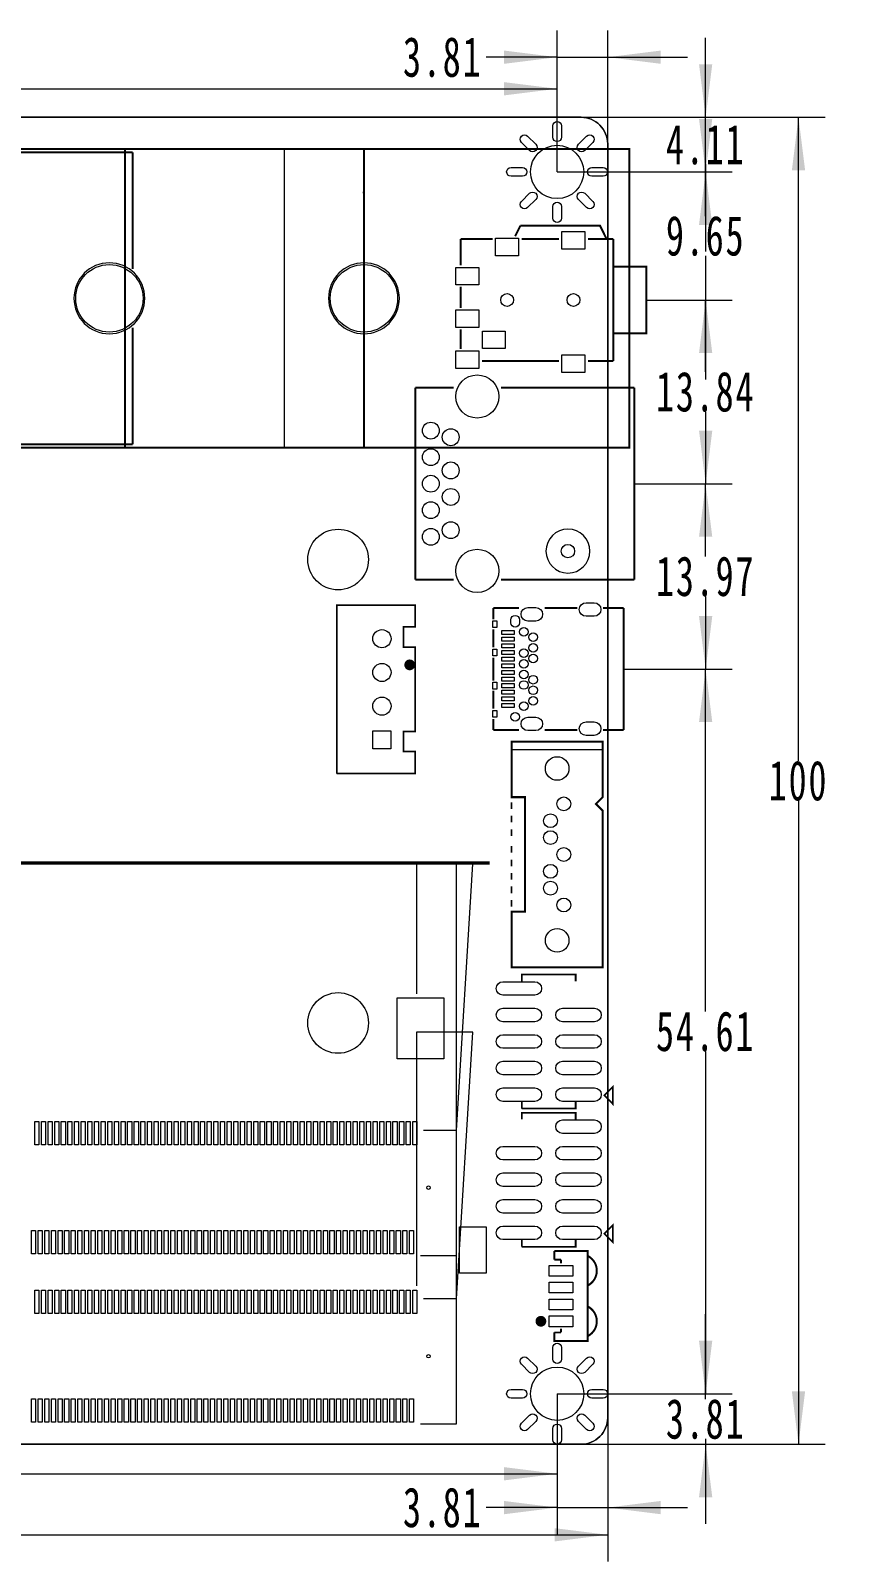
# Model space of a CAD drawing. Header units: millimetres. Extents: x -63 to 68, y -58 to 57.
# Drawn here: x 6.6 to 68.2, y -58.1 to 57.2 of the extents above; entities that cross this region are included whole.
import ezdxf

# ---------------------------------------------------------------- set-up
doc = ezdxf.new("R2010")
doc.units = ezdxf.units.MM
doc.layers.get('0').update_dxf_attribs({"lineweight": 18})
for name, color, linetype, lineweight in [('BG_OUTLINE', 1, 'Continuous', 18), ('PG_SILKSCREEN_TOP', 2, 'Continuous', 18), ('PIN_TOP', 3, 'Continuous', 18), ('尺寸线层', 3, 'Continuous', 18)]:
    doc.layers.add(name, color=color, linetype=linetype, lineweight=lineweight)
doc.styles.add('标准', font='', dxfattribs={"width": 0.667})
doc.styles.get('标准').set_extended_font_data('宋体')
doc.dimstyles.new('标准', dxfattribs={"dimtxt": 3, "dimasz": 4, "dimexe": 2, "dimexo": 0, "dimtad": 0, "dimtih": 1, "dimtoh": 1, "dimdsep": 46, "dimtxsty": '标准', "dimblk": '_CAXARROW', "dimcen": 0, "dimdle": 6, "dimazin": 2, "dimtfac": 0.707107, "dimtdec": 3, "dimtmove": 0, "dimatfit": 3, "dimfxl": 1, "dimtolj": 1, "dimarcsym": 1})

# ---------------------------------------------------------------- blocks, each defined once
blk = doc.blocks.new('*X2')
at = {"layer": '尺寸线层', "linetype": 'ByBlock'}
for points in [[(-45.8, -51.51), (-41.8, -51.01), (-41.8, -52.01)], [(46.28, -51.51), (42.28, -51.01), (42.28, -52.01)]]:
    blk.add_hatch(color=0, dxfattribs=at).paths.add_polyline_path(points, flags=0)
at = {"layer": '尺寸线层', "color": 0, "linetype": 'ByBlock'}
for p, q in [((-45.8, -45.48), (-45.8, -53.51)), ((46.28, -45.48), (46.28, -53.51)), ((-3.85, -51.51), (-45.8, -51.51)), ((4.33, -51.51), (46.28, -51.51))]:
    blk.add_line(p, q, dxfattribs=at)
at = {"layer": '尺寸线层', "color": 0, "linetype": 'ByBlock', "insert": (0.24, -51.51), "char_height": 3, "width": 12.2742, "attachment_point": 5, "line_spacing_factor": 1.15057, "style": '标准'}
blk.add_mtext('\\T1.1;92.07', dxfattribs=at)
blk = doc.blocks.new('_CAXARROW')
blk.add_hatch(color=0).paths.add_polyline_path([(0, 0), (-1, 0.125), (-1, -0.125)], flags=0)
blk = doc.blocks.new('*X3')
at = {"layer": '尺寸线层', "linetype": 'ByBlock'}
for points in [[(-49.91, -56.11), (-45.91, -55.61), (-45.91, -56.61)], [(50.09, -56.11), (46.09, -55.61), (46.09, -56.61)]]:
    blk.add_hatch(color=0, dxfattribs=at).paths.add_polyline_path(points, flags=0)
at = {"layer": '尺寸线层', "color": 0, "linetype": 'ByBlock'}
for p, q in [((-49.91, -47.29), (-49.91, -58.11)), ((50.09, -47.29), (50.09, -58.11)), ((-2.37, -56.11), (-49.91, -56.11)), ((2.54, -56.11), (50.09, -56.11))]:
    blk.add_line(p, q, dxfattribs=at)
at = {"layer": '尺寸线层', "color": 0, "linetype": 'ByBlock', "insert": (0.09, -56.11), "char_height": 3, "width": 7.3645, "attachment_point": 5, "line_spacing_factor": 1.15057, "style": '标准'}
blk.add_mtext('\\T1.1;100', dxfattribs=at)
blk = doc.blocks.new('*X5')
at = {"layer": '尺寸线层', "linetype": 'ByBlock'}
for points in [[(64.47, 50.71), (63.97, 46.71), (64.97, 46.71)], [(64.47, -49.29), (63.97, -45.29), (64.97, -45.29)]]:
    blk.add_hatch(color=0, dxfattribs=at).paths.add_polyline_path(points, flags=0)
at = {"layer": '尺寸线层', "color": 0, "linetype": 'ByBlock'}
for p, q in [((48.09, 50.71), (66.47, 50.71)), ((64.47, 2.21), (64.47, 50.71)), ((64.47, -0.79), (64.47, -49.29)), ((48.09, -49.29), (66.47, -49.29))]:
    blk.add_line(p, q, dxfattribs=at)
at = {"layer": '尺寸线层', "color": 0, "linetype": 'ByBlock', "insert": (64.47, 0.71), "char_height": 3, "width": 7.3645, "attachment_point": 5, "line_spacing_factor": 1.15057, "style": '标准'}
blk.add_mtext('\\T1.1;100', dxfattribs=at)
blk = doc.blocks.new('*X14')
at = {"layer": '尺寸线层', "linetype": 'ByBlock'}
for points in [[(57.47, -45.48), (56.97, -41.48), (57.97, -41.48)], [(57.47, -49.29), (56.97, -53.29), (57.97, -53.29)]]:
    blk.add_hatch(color=0, dxfattribs=at).paths.add_polyline_path(points, flags=0)
at = {"layer": '尺寸线层', "color": 0, "linetype": 'ByBlock'}
for p, q in [((57.47, -45.89), (57.47, -39.48)), ((46.28, -45.48), (59.47, -45.48)), ((48.09, -49.29), (59.47, -49.29)), ((57.47, -48.89), (57.47, -55.29))]:
    blk.add_line(p, q, dxfattribs=at)
at = {"layer": '尺寸线层', "color": 0, "linetype": 'ByBlock', "insert": (57.47, -47.39), "char_height": 3, "width": 9.8193, "attachment_point": 5, "line_spacing_factor": 1.15057, "style": '标准'}
blk.add_mtext('\\T1.1;3.81', dxfattribs=at)
blk = doc.blocks.new('*X15')
at = {"layer": '尺寸线层', "linetype": 'ByBlock'}
for points in [[(57.47, 9.13), (56.97, 5.13), (57.97, 5.13)], [(57.47, -45.48), (56.97, -41.48), (57.97, -41.48)]]:
    blk.add_hatch(color=0, dxfattribs=at).paths.add_polyline_path(points, flags=0)
at = {"layer": '尺寸线层', "color": 0, "linetype": 'ByBlock'}
for p, q in [((51.29, 9.13), (59.47, 9.13)), ((57.47, -16.68), (57.47, 9.13)), ((57.47, -19.68), (57.47, -45.48)), ((46.28, -45.48), (59.47, -45.48))]:
    blk.add_line(p, q, dxfattribs=at)
at = {"layer": '尺寸线层', "color": 0, "linetype": 'ByBlock', "insert": (57.47, -18.18), "char_height": 3, "width": 12.2742, "attachment_point": 5, "line_spacing_factor": 1.15057, "style": '标准'}
blk.add_mtext('\\T1.1;54.61', dxfattribs=at)
blk = doc.blocks.new('*X16')
at = {"layer": '尺寸线层', "linetype": 'ByBlock'}
for points in [[(57.47, 23.1), (56.97, 19.1), (57.97, 19.1)], [(57.47, 9.13), (56.97, 13.13), (57.97, 13.13)]]:
    blk.add_hatch(color=0, dxfattribs=at).paths.add_polyline_path(points, flags=0)
at = {"layer": '尺寸线层', "color": 0, "linetype": 'ByBlock'}
for p, q in [((52.09, 23.1), (59.47, 23.1)), ((57.47, 17.61), (57.47, 23.1)), ((57.47, 14.61), (57.47, 9.13)), ((51.29, 9.13), (59.47, 9.13))]:
    blk.add_line(p, q, dxfattribs=at)
at = {"layer": '尺寸线层', "color": 0, "linetype": 'ByBlock', "insert": (57.47, 16.11), "char_height": 3, "width": 12.2742, "attachment_point": 5, "line_spacing_factor": 1.15057, "style": '标准'}
blk.add_mtext('\\T1.1;13.97', dxfattribs=at)
blk = doc.blocks.new('*X17')
at = {"layer": '尺寸线层', "linetype": 'ByBlock'}
for points in [[(57.47, 36.94), (56.97, 32.94), (57.97, 32.94)], [(57.47, 23.1), (56.97, 27.1), (57.97, 27.1)]]:
    blk.add_hatch(color=0, dxfattribs=at).paths.add_polyline_path(points, flags=0)
at = {"layer": '尺寸线层', "color": 0, "linetype": 'ByBlock'}
for p, q in [((53.01, 36.94), (59.47, 36.94)), ((57.47, 31.52), (57.47, 36.94)), ((57.47, 28.52), (57.47, 23.1)), ((52.09, 23.1), (59.47, 23.1))]:
    blk.add_line(p, q, dxfattribs=at)
at = {"layer": '尺寸线层', "color": 0, "linetype": 'ByBlock', "insert": (57.47, 30.02), "char_height": 3, "width": 12.2742, "attachment_point": 5, "line_spacing_factor": 1.15057, "style": '标准'}
blk.add_mtext('\\T1.1;13.84', dxfattribs=at)
blk = doc.blocks.new('*X18')
at = {"layer": '尺寸线层', "linetype": 'ByBlock'}
for points in [[(57.47, 46.59), (56.97, 50.59), (57.97, 50.59)], [(57.47, 36.94), (56.97, 32.94), (57.97, 32.94)]]:
    blk.add_hatch(color=0, dxfattribs=at).paths.add_polyline_path(points, flags=0)
at = {"layer": '尺寸线层', "color": 0, "linetype": 'ByBlock'}
for p, q in [((57.47, 43.27), (57.47, 52.59)), ((46.28, 46.59), (59.47, 46.59)), ((57.47, 40.27), (57.47, 30.94)), ((53.01, 36.94), (59.47, 36.94))]:
    blk.add_line(p, q, dxfattribs=at)
at = {"layer": '尺寸线层', "color": 0, "linetype": 'ByBlock', "insert": (57.47, 41.77), "char_height": 3, "width": 9.8193, "attachment_point": 5, "line_spacing_factor": 1.15057, "style": '标准'}
blk.add_mtext('\\T1.1;9.65', dxfattribs=at)
blk = doc.blocks.new('*X19')
at = {"layer": '尺寸线层', "linetype": 'ByBlock'}
for points in [[(57.47, 50.71), (56.97, 54.71), (57.97, 54.71)], [(57.47, 46.59), (56.97, 42.59), (57.97, 42.59)]]:
    blk.add_hatch(color=0, dxfattribs=at).paths.add_polyline_path(points, flags=0)
at = {"layer": '尺寸线层', "color": 0, "linetype": 'ByBlock'}
for p, q in [((57.47, 50.15), (57.47, 56.71)), ((48.09, 50.71), (59.47, 50.71)), ((46.28, 46.59), (59.47, 46.59)), ((57.47, 47.15), (57.47, 40.59))]:
    blk.add_line(p, q, dxfattribs=at)
at = {"layer": '尺寸线层', "color": 0, "linetype": 'ByBlock', "insert": (57.47, 48.65), "char_height": 3, "width": 9.8193, "attachment_point": 5, "line_spacing_factor": 1.15057, "style": '标准'}
blk.add_mtext('\\T1.1;4.11', dxfattribs=at)
blk = doc.blocks.new('*X20')
at = {"layer": '尺寸线层', "linetype": 'ByBlock'}
for points in [[(46.28, -54.06), (42.28, -53.56), (42.28, -54.56)], [(50.09, -54.06), (54.09, -53.56), (54.09, -54.56)]]:
    blk.add_hatch(color=0, dxfattribs=at).paths.add_polyline_path(points, flags=0)
at = {"layer": '尺寸线层', "color": 0, "linetype": 'ByBlock'}
for p, q in [((46.28, -45.48), (46.28, -56.06)), ((50.09, -47.29), (50.09, -56.06)), ((46.28, -54.06), (40.92, -54.06)), ((46.28, -54.06), (56.09, -54.06))]:
    blk.add_line(p, q, dxfattribs=at)
at = {"layer": '尺寸线层', "color": 0, "linetype": 'ByBlock', "insert": (37.65, -54.06), "char_height": 3, "width": 9.8193, "attachment_point": 5, "line_spacing_factor": 1.15057, "style": '标准'}
blk.add_mtext('\\T1.1;3.81', dxfattribs=at)
blk = doc.blocks.new('*X22')
at = {"layer": '尺寸线层', "linetype": 'ByBlock'}
for points in [[(-45.8, 52.86), (-41.8, 53.36), (-41.8, 52.36)], [(46.28, 52.86), (42.28, 53.36), (42.28, 52.36)]]:
    blk.add_hatch(color=0, dxfattribs=at).paths.add_polyline_path(points, flags=0)
at = {"layer": '尺寸线层', "color": 0, "linetype": 'ByBlock'}
for p, q in [((-45.8, 46.59), (-45.8, 54.86)), ((46.28, 46.59), (46.28, 54.86)), ((-3.85, 52.86), (-45.8, 52.86)), ((4.33, 52.86), (46.28, 52.86))]:
    blk.add_line(p, q, dxfattribs=at)
at = {"layer": '尺寸线层', "color": 0, "linetype": 'ByBlock', "insert": (0.24, 52.86), "char_height": 3, "width": 12.2742, "attachment_point": 5, "line_spacing_factor": 1.15057, "style": '标准'}
blk.add_mtext('\\T1.1;92.07', dxfattribs=at)
blk = doc.blocks.new('*X23')
at = {"layer": '尺寸线层', "linetype": 'ByBlock'}
for points in [[(46.28, 55.24), (42.28, 55.74), (42.28, 54.74)], [(50.09, 55.24), (54.09, 55.74), (54.09, 54.74)]]:
    blk.add_hatch(color=0, dxfattribs=at).paths.add_polyline_path(points, flags=0)
at = {"layer": '尺寸线层', "color": 0, "linetype": 'ByBlock'}
for p, q in [((46.28, 46.59), (46.28, 57.24)), ((50.09, 48.71), (50.09, 57.24)), ((46.28, 55.24), (40.92, 55.24)), ((46.28, 55.24), (56.09, 55.24))]:
    blk.add_line(p, q, dxfattribs=at)
at = {"layer": '尺寸线层', "color": 0, "linetype": 'ByBlock', "insert": (37.65, 55.24), "char_height": 3, "width": 9.8193, "attachment_point": 5, "line_spacing_factor": 1.15057, "style": '标准'}
blk.add_mtext('\\T1.1;3.81', dxfattribs=at)

msp = doc.modelspace()

# ---------------------------------------------------------------- linework, layer by layer
at = {"layer": 'BG_OUTLINE'}
for points in [[(48.086, -49.291), (-47.914, -49.292, -0.414214), (-49.914, -47.292), (-49.914, 48.708, -0.414214), (-47.914, 50.708), (48.085, 50.709, -0.414214), (50.085, 48.709), (50.086, -47.291, -0.414214)], [(50.086, -47.291), (50.085, 48.709, 0.414214), (48.085, 50.709), (-47.914, 50.708, 0.414214), (-49.914, 48.708), (-49.914, -47.292, 0.414214), (-47.914, -49.292), (48.086, -49.291, 0.414214)]]:
    msp.add_lwpolyline(points, format="xyb", close=True, dxfattribs=at)
at = {"layer": 'PG_SILKSCREEN_TOP'}
for points in [[(-24.285, 26.068, 0.152, 0.152, 0), (-24.285, 25.819, 0.152, 0.152, 0), (51.715, 25.819, 0.152, 0.152, 0), (51.715, 48.319, 0.152, 0.152, 0), (-24.285, 48.318, 0.152, 0.152, 0)], [(14.275, 48.069, 0.15, 0.15, 0), (-13.675, 48.068, 0.15, 0.15, 0)], [(13.715, 25.819, 0.152, 0.152, 0), (13.715, 48.319, 0.152, 0.152, 0)], [(14.276, 39.268, 0.15, 0.15, 0), (14.275, 48.069, 0.15, 0.15, 0)], [(31.715, 48.319, 0.152, 0.152, 0), (31.715, 25.819, 0.152, 0.152, 0)], [(31.67, 45.095, 0.127, 0.127, 0), (31.67, 44.968, 0.127, 0.127, 0)], [(39.005, 39.543, 0.15, 0.15, 0), (39.005, 41.542, 0.15, 0.15, 0)], [(39.005, 41.542, 0.15, 0.15, 0), (41.404, 41.542, 0.15, 0.15, 0)], [(43.106, 41.743, 0.15, 0.15, 0), (43.505, 42.542, 0.15, 0.15, 0)], [(43.505, 42.542, 0.15, 0.15, 0), (49.506, 42.542, 0.15, 0.15, 0), (50.005, 41.542, 0.15, 0.15, 0)], [(43.607, 41.542, 0.15, 0.15, 0), (46.404, 41.542, 0.15, 0.15, 0)], [(48.607, 41.542, 0.15, 0.15, 0), (50.506, 41.542, 0.15, 0.15, 0)], [(50.506, 41.542, 0.15, 0.15, 0), (50.506, 32.342, 0.15, 0.15, 0)], [(39.005, 36.343, 0.15, 0.15, 0), (39.005, 37.94, 0.15, 0.15, 0)], [(14.276, 26.069, 0.15, 0.15, 0), (14.276, 34.869, 0.15, 0.15, 0)], [(39.005, 33.243, 0.15, 0.15, 0), (39.005, 34.741, 0.15, 0.15, 0)], [(46.404, 32.342, 0.15, 0.15, 0), (40.607, 32.342, 0.15, 0.15, 0)], [(50.506, 32.342, 0.15, 0.15, 0), (48.607, 32.342, 0.15, 0.15, 0)], [(35.585, 30.324, 0.15, 0.15, 0), (38.477, 30.324, 0.15, 0.15, 0)], [(35.585, 15.874, 0.15, 0.15, 0), (35.585, 30.324, 0.15, 0.15, 0)], [(42.033, 30.324, 0.15, 0.15, 0), (52.085, 30.324, 0.15, 0.15, 0)], [(52.085, 30.324, 0.15, 0.15, 0), (52.086, 15.874, 0.15, 0.15, 0)], [(-13.675, 26.069, 0.15, 0.15, 0), (14.276, 26.069, 0.15, 0.15, 0)], [(38.478, 15.874, 0.15, 0.15, 0), (35.585, 15.874, 0.15, 0.15, 0)], [(52.086, 15.874, 0.15, 0.15, 0), (42.034, 15.874, 0.15, 0.15, 0)], [(29.664, 6.97, 0.127, 0.127, 0), (29.664, 13.955, 0.127, 0.127, 0), (32.204, 13.955, 0.127, 0.127, 0)], [(32.052, 13.955, 0.127, 0.127, 0), (35.582, 13.955, 0.127, 0.127, 0), (35.582, 12.304, 0.127, 0.127, 0), (34.693, 12.304, 0.127, 0.127, 0), (34.693, 10.78, 0.127, 0.127, 0), (35.582, 10.78, 0.127, 0.127, 0), (35.582, 6.335, 0.127, 0.127, 0)], [(41.471, 12.885, 0.15, 0.15, 0), (41.471, 13.729, 0.15, 0.15, 0)], [(41.471, 13.729, 0.15, 0.15, 0), (43.405, 13.729, 0.15, 0.15, 0)], [(45.336, 13.729, 0.15, 0.15, 0), (47.795, 13.729, 0.15, 0.15, 0)], [(49.726, 13.729, 0.15, 0.15, 0), (51.291, 13.729, 0.15, 0.15, 0)], [(51.291, 13.729, 0.15, 0.15, 0), (51.291, 4.529, 0.15, 0.15, 0)], [(41.471, 10.76, 0.15, 0.15, 0), (41.471, 12.123, 0.15, 0.15, 0)], [(29.664, 1.255, 0.127, 0.127, 0), (29.664, 9.764, 0.127, 0.127, 0)], [(35.582, 9.51, 0.127, 0.127, 0), (35.582, 4.43, 0.127, 0.127, 0), (34.693, 4.43, 0.127, 0.127, 0), (34.693, 2.906, 0.127, 0.127, 0), (35.582, 2.906, 0.127, 0.127, 0), (35.582, 1.255, 0.127, 0.127, 0), (32.179, 1.255, 0.127, 0.127, 0)], [(41.471, 8.26, 0.15, 0.15, 0), (41.471, 9.998, 0.15, 0.15, 0)], [(41.471, 6.135, 0.15, 0.15, 0), (41.471, 7.498, 0.15, 0.15, 0)], [(41.471, 4.529, 0.15, 0.15, 0), (41.471, 5.373, 0.15, 0.15, 0)], [(43.405, 4.529, 0.15, 0.15, 0), (41.471, 4.529, 0.15, 0.15, 0)], [(47.795, 4.529, 0.15, 0.15, 0), (45.336, 4.529, 0.15, 0.15, 0)], [(51.291, 4.529, 0.15, 0.15, 0), (49.726, 4.529, 0.15, 0.15, 0)], [(32.331, 1.255, 0.127, 0.127, 0), (29.664, 1.255, 0.127, 0.127, 0)], [(42.847, -1.412, 0.127, 0.127, 0), (42.847, -0.904, 0.127, 0.127, 0)], [(42.847, -2.428, 0.127, 0.127, 0), (42.847, -1.92, 0.127, 0.127, 0)], [(42.847, -3.444, 0.127, 0.127, 0), (42.847, -2.936, 0.127, 0.127, 0)], [(42.847, -4.714, 0.127, 0.127, 0), (42.847, -4.206, 0.127, 0.127, 0)], [(-35.639, -5.477, 0.254, 0.254, 0), (41.196, -5.476, 0.254, 0.254, 0)], [(42.847, -5.73, 0.127, 0.127, 0), (42.847, -5.222, 0.127, 0.127, 0)], [(42.847, -6.746, 0.127, 0.127, 0), (42.847, -6.238, 0.127, 0.127, 0)], [(42.847, -7.762, 0.127, 0.127, 0), (42.847, -7.254, 0.127, 0.127, 0)], [(42.847, -8.778, 0.127, 0.127, 0), (42.847, -8.27, 0.127, 0.127, 0)], [(43.609, -14.398, 0.127, 0.127, 0), (43.609, -13.89, 0.127, 0.127, 0), (47.673, -13.89, 0.127, 0.127, 0), (47.673, -14.398, 0.127, 0.127, 0)], [(47.673, -23.478, 0.127, 0.127, 0), (47.673, -23.986, 0.127, 0.127, 0), (43.609, -23.986, 0.127, 0.127, 0)], [(43.609, -23.986, 0.127, 0.127, 0), (43.609, -23.478, 0.127, 0.127, 0)], [(43.609, -24.812, 0.127, 0.127, 0), (43.609, -24.304, 0.127, 0.127, 0), (47.673, -24.304, 0.127, 0.127, 0), (47.673, -24.812, 0.127, 0.127, 0)], [(47.673, -33.892, 0.127, 0.127, 0), (47.673, -34.4, 0.127, 0.127, 0), (43.609, -34.4, 0.127, 0.127, 0)], [(43.609, -34.4, 0.127, 0.127, 0), (43.609, -33.892, 0.127, 0.127, 0)], [(46.066, -34.715, 0.15, 0.15, 0), (48.566, -34.715, 0.15, 0.15, 0), (48.566, -41.515, 0.15, 0.15, 0), (46.066, -41.515, 0.15, 0.15, 0), (46.066, -40.865, 0.15, 0.15, 0)], [(46.066, -35.365, 0.15, 0.15, 0), (46.066, -34.715, 0.15, 0.15, 0)], [(46.066, -35.365, 0.15, 0.15, 0), (46.566, -35.365, 0.15, 0.15, 0)], [(46.566, -35.365, 0.15, 0.15, 0), (46.566, -35.651, 0.15, 0.15, 0)], [(48.571, -37.33, 0.15, 0.15, 0.617966), (48.579, -35.094, 0.15, 0.15, 0)], [(48.575, -41.138, 0.15, 0.15, 0.618117), (48.575, -38.902, 0.15, 0.15, 0)], [(46.566, -40.865, 0.15, 0.15, 0), (46.066, -40.865, 0.15, 0.15, 0)], [(46.566, -40.579, 0.15, 0.15, 0), (46.566, -40.865, 0.15, 0.15, 0)]]:
    msp.add_lwpolyline(points, format="xyseb", dxfattribs=at)
for points in [[(13.715, 25.819), (25.715, 25.819), (25.715, 48.319), (13.715, 48.319)], [(38.681, -5.54), (35.681, -5.54), (35.681, -15.347)], [(35.971, -35.052), (38.681, -35.052), (38.681, -25.639), (39.931, -5.54), (38.681, -5.54)], [(38.681, -25.639), (38.681, -5.54)], [(38.681, -18.24), (35.681, -18.24), (35.681, -37.341)], [(35.971, -47.752), (38.681, -47.752), (38.681, -38.339), (39.931, -18.24), (38.681, -18.24)], [(38.681, -38.339), (38.681, -18.24)], [(35.681, -20.635), (35.681, -24.641)], [(38.681, -25.639), (36.207, -25.639)], [(38.681, -38.339), (36.207, -38.339)]]:
    msp.add_lwpolyline(points, dxfattribs=at)
for points, format in [([(12.525, 39.739, 1), (12.525, 34.399, 1)], "xyb"), ([(31.715, 39.739, 1), (31.715, 34.399, 1)], "xyb"), ([(53.005, 39.442, 0.15, 0.15, 0), (53.005, 34.442, 0.15, 0.15, 0), (50.506, 34.442, 0.15, 0.15, 0), (50.506, 39.442, 0.15, 0.15, 0)], "xyseb"), ([(47.088, 19.675, 1), (47.088, 16.363, 1)], "xyb"), ([(35.163, 9.649, 0.406, 0.406, 1), (35.163, 9.243, 0.406, 0.406, 1)], "xyseb"), ([(48.308, -13.35, 0.152, 0.152, 0), (42.847, -13.35, 0.152, 0.152, 0), (42.847, -9.159, 0.152, 0.152, 0), (43.863, -9.159, 0.152, 0.152, 0), (43.863, -0.523, 0.152, 0.152, 0), (42.847, -0.523, 0.152, 0.152, 0), (42.847, 3.668, 0.152, 0.152, 0), (49.705, 3.668, 0.152, 0.152, 0), (49.705, -0.523, 0.152, 0.152, 0), (49.197, -1.031, 0.152, 0.152, 0), (49.705, -1.539, 0.152, 0.152, 0), (49.705, -13.35, 0.152, 0.152, 0)], "xyseb"), ([(49.832, -23.002, 0.127, 0.127, 0), (50.467, -23.637, 0.127, 0.127, 0), (50.467, -22.367, 0.127, 0.127, 0)], "xyseb"), ([(49.832, -33.416, 0.127, 0.127, 0), (50.467, -34.051, 0.127, 0.127, 0), (50.467, -32.781, 0.127, 0.127, 0)], "xyseb"), ([(45.051, -39.817, 0.406, 0.406, 1), (45.051, -40.223, 0.406, 0.406, 1)], "xyseb")]:
    msp.add_lwpolyline(points, format=format, close=True, dxfattribs=at)
for points in [[(44.244, 3.668), (48.308, 3.668), (49.705, 3.668), (49.705, 3.033), (48.308, 3.033), (44.244, 3.033), (42.847, 3.033), (42.847, 3.668)], [(49.832, -23.002), (50.467, -22.367), (50.467, -23.637)], [(49.832, -33.416), (50.467, -32.781), (50.467, -34.051)]]:
    msp.add_lwpolyline(points, close=True, dxfattribs=at)
at = {"layer": 'PIN_TOP'}
for points in [[(46.606, 50.068), (46.606, 49.205, -1), (45.945, 49.205), (45.945, 50.068, -1)], [(44.052, 49.284), (44.663, 48.673, -1), (44.196, 48.206), (43.585, 48.817, -1)], [(48.965, 48.817), (48.355, 48.206, -1), (47.888, 48.673), (48.498, 49.284, -1)], [(42.801, 46.924), (43.664, 46.924, -1), (43.664, 46.264), (42.801, 46.264, -1)], [(49.75, 46.264), (48.887, 46.264, -1), (48.887, 46.924), (49.75, 46.924, -1)], [(43.586, 44.371), (44.196, 44.981, -1), (44.663, 44.514), (44.052, 43.904, -1)], [(48.498, 43.904), (47.888, 44.514, -1), (48.355, 44.981), (48.965, 44.371, -1)], [(45.945, 43.119), (45.945, 43.983, -1), (46.606, 43.983), (46.606, 43.119, -1)], [(48.456, 14.127), (49.065, 14.127, -1), (49.065, 13.111), (48.456, 13.111, -1)], [(43.446, 12.849), (43.446, 12.609, -1), (42.796, 12.609), (42.796, 12.849, -1)], [(44.066, 13.767), (44.675, 13.767, -1), (44.675, 12.751), (44.066, 12.751, -1)], [(44.066, 5.507), (44.675, 5.507, -1), (44.675, 4.491), (44.066, 4.491, -1)], [(48.456, 5.147), (49.065, 5.147, -1), (49.065, 4.131), (48.456, 4.131, -1)], [(42.186, -14.43), (44.599, -14.43, -1), (44.599, -15.446), (42.186, -15.446, -1)], [(42.186, -16.43), (44.599, -16.43, -1), (44.599, -17.446), (42.186, -17.446, -1)], [(46.682, -16.43), (49.095, -16.43, -1), (49.095, -17.446), (46.682, -17.446, -1)], [(42.186, -18.43), (44.599, -18.43, -1), (44.599, -19.446), (42.186, -19.446, -1)], [(46.682, -18.43), (49.095, -18.43, -1), (49.095, -19.446), (46.682, -19.446, -1)], [(42.186, -20.43), (44.599, -20.43, -1), (44.599, -21.446), (42.186, -21.446, -1)], [(46.682, -20.43), (49.095, -20.43, -1), (49.095, -21.446), (46.682, -21.446, -1)], [(42.186, -22.43), (44.599, -22.43, -1), (44.599, -23.446), (42.186, -23.446, -1)], [(46.682, -22.43), (49.095, -22.43, -1), (49.095, -23.446), (46.682, -23.446, -1)], [(46.682, -24.844), (49.095, -24.844, -1), (49.095, -25.86), (46.682, -25.86, -1)], [(42.186, -26.844), (44.599, -26.844, -1), (44.599, -27.86), (42.186, -27.86, -1)], [(46.682, -26.844), (49.095, -26.844, -1), (49.095, -27.86), (46.682, -27.86, -1)], [(42.186, -28.844), (44.599, -28.844, -1), (44.599, -29.86), (42.186, -29.86, -1)], [(46.682, -28.844), (49.095, -28.844, -1), (49.095, -29.86), (46.682, -29.86, -1)], [(42.186, -30.844), (44.599, -30.844, -1), (44.599, -31.86), (42.186, -31.86, -1)], [(46.682, -30.844), (49.095, -30.844, -1), (49.095, -31.86), (46.682, -31.86, -1)], [(42.186, -32.844), (44.599, -32.844, -1), (44.599, -33.86), (42.186, -33.86, -1)], [(46.682, -32.844), (49.095, -32.844, -1), (49.095, -33.86), (46.682, -33.86, -1)], [(46.606, -42.007), (46.606, -42.87, -1), (45.946, -42.87), (45.946, -42.007, -1)], [(44.053, -42.791), (44.663, -43.402, -1), (44.196, -43.869), (43.586, -43.258, -1)], [(48.966, -43.258), (48.355, -43.869, -1), (47.888, -43.402), (48.499, -42.791, -1)], [(42.801, -45.151), (43.665, -45.151, -1), (43.665, -45.811), (42.801, -45.811, -1)], [(49.751, -45.811), (48.887, -45.811, -1), (48.887, -45.151), (49.751, -45.151, -1)], [(43.586, -47.704), (44.197, -47.094, -1), (44.663, -47.561), (44.053, -48.171, -1)], [(48.499, -48.171), (47.888, -47.561, -1), (48.355, -47.094), (48.966, -47.704, -1)], [(45.946, -48.956), (45.946, -48.092, -1), (46.606, -48.092), (46.606, -48.956, -1)]]:
    msp.add_lwpolyline(points, format="xyb", close=True, dxfattribs=at)
for points in [[(41.642, 41.602), (43.369, 41.602), (43.369, 40.281), (41.642, 40.281)], [(46.642, 42.102), (48.369, 42.102), (48.369, 40.781), (46.642, 40.781)], [(40.369, 38.081), (38.642, 38.081), (38.642, 39.402), (40.369, 39.402)], [(40.369, 34.881), (38.642, 34.881), (38.642, 36.202), (40.369, 36.202)], [(40.642, 34.602), (42.369, 34.602), (42.369, 33.281), (40.642, 33.281)], [(40.369, 31.781), (38.642, 31.781), (38.642, 33.102), (40.369, 33.102)], [(46.642, 32.802), (48.369, 32.802), (48.369, 31.481), (46.642, 31.481)], [(41.723, 12.758), (41.723, 12.25), (41.418, 12.25), (41.418, 12.758)], [(43.028, 11.726), (42.113, 11.726), (42.113, 12.031), (43.028, 12.031)], [(41.723, 10.633), (41.723, 10.125), (41.418, 10.125), (41.418, 10.633)], [(43.028, 11.226), (42.113, 11.226), (42.113, 11.531), (43.028, 11.531)], [(43.028, 10.726), (42.113, 10.726), (42.113, 11.031), (43.028, 11.031)], [(43.028, 10.226), (42.113, 10.226), (42.113, 10.531), (43.028, 10.531)], [(43.028, 9.726), (42.113, 9.726), (42.113, 10.031), (43.028, 10.031)], [(43.028, 9.226), (42.113, 9.226), (42.113, 9.531), (43.028, 9.531)], [(41.723, 8.133), (41.723, 7.625), (41.418, 7.625), (41.418, 8.133)], [(43.028, 8.726), (42.113, 8.726), (42.113, 9.031), (43.028, 9.031)], [(43.028, 8.226), (42.113, 8.226), (42.113, 8.531), (43.028, 8.531)], [(43.028, 7.726), (42.113, 7.726), (42.113, 8.031), (43.028, 8.031)], [(43.028, 7.226), (42.113, 7.226), (42.113, 7.531), (43.028, 7.531)], [(43.028, 6.726), (42.113, 6.726), (42.113, 7.031), (43.028, 7.031)], [(41.723, 6.008), (41.723, 5.5), (41.418, 5.5), (41.418, 6.008)], [(43.028, 6.226), (42.113, 6.226), (42.113, 6.531), (43.028, 6.531)], [(33.753, 3.109), (32.382, 3.109), (32.382, 4.48), (33.753, 4.48)], [(37.734, -15.652), (37.734, -20.249), (34.228, -20.249), (34.228, -15.652)], [(7.208, -24.976), (7.208, -26.729), (6.903, -26.729), (6.903, -24.976)], [(7.708, -24.976), (7.708, -26.729), (7.404, -26.729), (7.404, -24.976)], [(8.209, -24.976), (8.209, -26.729), (7.904, -26.729), (7.904, -24.976)], [(8.709, -24.976), (8.709, -26.729), (8.404, -26.729), (8.404, -24.976)], [(9.207, -24.976), (9.207, -26.729), (8.902, -26.729), (8.902, -24.976)], [(9.707, -24.976), (9.707, -26.729), (9.403, -26.729), (9.403, -24.976)], [(10.208, -24.976), (10.208, -26.729), (9.903, -26.729), (9.903, -24.976)], [(10.708, -24.976), (10.708, -26.729), (10.403, -26.729), (10.403, -24.976)], [(11.208, -24.976), (11.208, -26.729), (10.904, -26.729), (10.904, -24.976)], [(11.709, -24.976), (11.709, -26.729), (11.404, -26.729), (11.404, -24.976)], [(12.209, -24.976), (12.209, -26.729), (11.904, -26.729), (11.904, -24.976)], [(12.707, -24.976), (12.707, -26.729), (12.402, -26.729), (12.402, -24.976)], [(13.207, -24.976), (13.207, -26.729), (12.903, -26.729), (12.903, -24.976)], [(13.708, -24.976), (13.708, -26.729), (13.403, -26.729), (13.403, -24.976)], [(14.208, -24.976), (14.208, -26.729), (13.903, -26.729), (13.903, -24.976)], [(14.709, -24.976), (14.709, -26.729), (14.404, -26.729), (14.404, -24.976)], [(15.209, -24.976), (15.209, -26.729), (14.904, -26.729), (14.904, -24.976)], [(15.709, -24.976), (15.709, -26.729), (15.405, -26.729), (15.405, -24.976)], [(16.207, -24.976), (16.207, -26.729), (15.902, -26.729), (15.902, -24.976)], [(16.708, -24.976), (16.708, -26.729), (16.403, -26.729), (16.403, -24.976)], [(17.208, -24.976), (17.208, -26.729), (16.903, -26.729), (16.903, -24.976)], [(17.708, -24.976), (17.708, -26.729), (17.404, -26.729), (17.404, -24.976)], [(18.209, -24.976), (18.209, -26.729), (17.904, -26.729), (17.904, -24.976)], [(18.709, -24.976), (18.709, -26.729), (18.404, -26.729), (18.404, -24.976)], [(19.209, -24.976), (19.209, -26.729), (18.905, -26.729), (18.905, -24.976)], [(19.707, -24.976), (19.707, -26.729), (19.403, -26.729), (19.403, -24.976)], [(20.208, -24.976), (20.208, -26.729), (19.903, -26.729), (19.903, -24.976)], [(20.708, -24.976), (20.708, -26.729), (20.403, -26.729), (20.403, -24.976)], [(21.208, -24.976), (21.208, -26.729), (20.904, -26.729), (20.904, -24.976)], [(21.709, -24.976), (21.709, -26.729), (21.404, -26.729), (21.404, -24.976)], [(22.209, -24.976), (22.209, -26.729), (21.904, -26.729), (21.904, -24.976)], [(22.707, -24.976), (22.707, -26.729), (22.402, -26.729), (22.402, -24.976)], [(23.207, -24.976), (23.207, -26.729), (22.903, -26.729), (22.903, -24.976)], [(23.708, -24.976), (23.708, -26.729), (23.403, -26.729), (23.403, -24.976)], [(24.208, -24.976), (24.208, -26.729), (23.903, -26.729), (23.903, -24.976)], [(24.709, -24.976), (24.709, -26.729), (24.404, -26.729), (24.404, -24.976)], [(25.209, -24.976), (25.209, -26.729), (24.904, -26.729), (24.904, -24.976)], [(25.709, -24.976), (25.709, -26.729), (25.405, -26.729), (25.405, -24.976)], [(26.207, -24.976), (26.207, -26.729), (25.902, -26.729), (25.902, -24.976)], [(26.708, -24.976), (26.708, -26.729), (26.403, -26.729), (26.403, -24.976)], [(27.208, -24.976), (27.208, -26.729), (26.903, -26.729), (26.903, -24.976)], [(27.708, -24.976), (27.708, -26.729), (27.404, -26.729), (27.404, -24.976)], [(28.209, -24.976), (28.209, -26.729), (27.904, -26.729), (27.904, -24.976)], [(28.709, -24.976), (28.709, -26.729), (28.404, -26.729), (28.404, -24.976)], [(29.209, -24.976), (29.209, -26.729), (28.905, -26.729), (28.905, -24.976)], [(29.707, -24.976), (29.707, -26.729), (29.402, -26.729), (29.402, -24.976)], [(30.208, -24.976), (30.208, -26.729), (29.903, -26.729), (29.903, -24.976)], [(30.708, -24.976), (30.708, -26.729), (30.403, -26.729), (30.403, -24.976)], [(31.208, -24.976), (31.208, -26.729), (30.904, -26.729), (30.904, -24.976)], [(31.709, -24.976), (31.709, -26.729), (31.404, -26.729), (31.404, -24.976)], [(32.209, -24.976), (32.209, -26.729), (31.904, -26.729), (31.904, -24.976)], [(32.707, -24.976), (32.707, -26.729), (32.402, -26.729), (32.402, -24.976)], [(33.207, -24.976), (33.207, -26.729), (32.903, -26.729), (32.903, -24.976)], [(33.708, -24.976), (33.708, -26.729), (33.403, -26.729), (33.403, -24.976)], [(34.208, -24.976), (34.208, -26.729), (33.903, -26.729), (33.903, -24.976)], [(34.709, -24.976), (34.709, -26.729), (34.404, -26.729), (34.404, -24.976)], [(35.209, -24.976), (35.209, -26.729), (34.904, -26.729), (34.904, -24.976)], [(35.707, -24.976), (35.707, -26.729), (35.402, -26.729), (35.402, -24.976)], [(6.959, -33.175), (6.959, -34.928), (6.654, -34.928), (6.654, -33.175)], [(7.457, -33.175), (7.457, -34.928), (7.152, -34.928), (7.152, -33.175)], [(7.957, -33.175), (7.957, -34.928), (7.652, -34.928), (7.652, -33.175)], [(8.458, -33.175), (8.458, -34.928), (8.153, -34.928), (8.153, -33.175)], [(8.958, -33.175), (8.958, -34.928), (8.653, -34.928), (8.653, -33.175)], [(9.458, -33.175), (9.458, -34.928), (9.154, -34.928), (9.154, -33.175)], [(9.959, -33.175), (9.959, -34.928), (9.654, -34.928), (9.654, -33.175)], [(10.459, -33.175), (10.459, -34.928), (10.154, -34.928), (10.154, -33.175)], [(10.957, -33.175), (10.957, -34.928), (10.652, -34.928), (10.652, -33.175)], [(11.457, -33.175), (11.457, -34.928), (11.153, -34.928), (11.153, -33.175)], [(11.958, -33.175), (11.958, -34.928), (11.653, -34.928), (11.653, -33.175)], [(12.458, -33.175), (12.458, -34.928), (12.153, -34.928), (12.153, -33.175)], [(12.959, -33.175), (12.959, -34.928), (12.654, -34.928), (12.654, -33.175)], [(13.459, -33.175), (13.459, -34.928), (13.154, -34.928), (13.154, -33.175)], [(13.957, -33.175), (13.957, -34.928), (13.652, -34.928), (13.652, -33.175)], [(14.457, -33.175), (14.457, -34.928), (14.152, -34.928), (14.152, -33.175)], [(14.958, -33.175), (14.958, -34.928), (14.653, -34.928), (14.653, -33.175)], [(15.458, -33.175), (15.458, -34.928), (15.153, -34.928), (15.153, -33.175)], [(15.958, -33.175), (15.958, -34.928), (15.653, -34.928), (15.653, -33.175)], [(16.459, -33.175), (16.459, -34.928), (16.154, -34.928), (16.154, -33.175)], [(16.959, -33.175), (16.959, -34.928), (16.654, -34.928), (16.654, -33.175)], [(17.457, -33.175), (17.457, -34.928), (17.152, -34.928), (17.152, -33.175)], [(17.957, -33.175), (17.957, -34.928), (17.652, -34.928), (17.652, -33.175)], [(18.458, -33.175), (18.458, -34.928), (18.153, -34.928), (18.153, -33.175)], [(18.958, -33.175), (18.958, -34.928), (18.653, -34.928), (18.653, -33.175)], [(19.458, -33.175), (19.458, -34.928), (19.154, -34.928), (19.154, -33.175)], [(19.959, -33.175), (19.959, -34.928), (19.654, -34.928), (19.654, -33.175)], [(20.459, -33.175), (20.459, -34.928), (20.154, -34.928), (20.154, -33.175)], [(20.957, -33.175), (20.957, -34.928), (20.652, -34.928), (20.652, -33.175)], [(21.457, -33.175), (21.457, -34.928), (21.153, -34.928), (21.153, -33.175)], [(21.958, -33.175), (21.958, -34.928), (21.653, -34.928), (21.653, -33.175)], [(22.458, -33.175), (22.458, -34.928), (22.153, -34.928), (22.153, -33.175)], [(22.959, -33.175), (22.959, -34.928), (22.654, -34.928), (22.654, -33.175)], [(23.459, -33.175), (23.459, -34.928), (23.154, -34.928), (23.154, -33.175)], [(23.959, -33.175), (23.959, -34.928), (23.654, -34.928), (23.654, -33.175)], [(24.457, -33.175), (24.457, -34.928), (24.152, -34.928), (24.152, -33.175)], [(24.958, -33.175), (24.958, -34.928), (24.653, -34.928), (24.653, -33.175)], [(25.458, -33.175), (25.458, -34.928), (25.153, -34.928), (25.153, -33.175)], [(25.958, -33.175), (25.958, -34.928), (25.653, -34.928), (25.653, -33.175)], [(26.459, -33.175), (26.459, -34.928), (26.154, -34.928), (26.154, -33.175)], [(26.959, -33.175), (26.959, -34.928), (26.654, -34.928), (26.654, -33.175)], [(27.459, -33.175), (27.459, -34.928), (27.155, -34.928), (27.155, -33.175)], [(27.957, -33.175), (27.957, -34.928), (27.652, -34.928), (27.652, -33.175)], [(28.458, -33.175), (28.458, -34.928), (28.153, -34.928), (28.153, -33.175)], [(28.958, -33.175), (28.958, -34.928), (28.653, -34.928), (28.653, -33.175)], [(29.458, -33.175), (29.458, -34.928), (29.154, -34.928), (29.154, -33.175)], [(29.959, -33.175), (29.959, -34.928), (29.654, -34.928), (29.654, -33.175)], [(30.459, -33.175), (30.459, -34.928), (30.154, -34.928), (30.154, -33.175)], [(30.957, -33.175), (30.957, -34.928), (30.652, -34.928), (30.652, -33.175)], [(31.457, -33.175), (31.457, -34.928), (31.153, -34.928), (31.153, -33.175)], [(31.958, -33.175), (31.958, -34.928), (31.653, -34.928), (31.653, -33.175)], [(32.458, -33.175), (32.458, -34.928), (32.153, -34.928), (32.153, -33.175)], [(32.959, -33.175), (32.959, -34.928), (32.654, -34.928), (32.654, -33.175)], [(33.459, -33.175), (33.459, -34.928), (33.154, -34.928), (33.154, -33.175)], [(33.959, -33.175), (33.959, -34.928), (33.654, -34.928), (33.654, -33.175)], [(34.457, -33.175), (34.457, -34.928), (34.152, -34.928), (34.152, -33.175)], [(34.957, -33.175), (34.957, -34.928), (34.653, -34.928), (34.653, -33.175)], [(35.458, -33.175), (35.458, -34.928), (35.153, -34.928), (35.153, -33.175)], [(40.934, -32.898), (40.934, -36.403), (38.928, -36.403), (38.928, -32.898)], [(45.664, -35.804), (47.468, -35.804), (47.468, -36.617), (45.664, -36.617)], [(7.208, -37.676), (7.208, -39.429), (6.903, -39.429), (6.903, -37.676)], [(7.708, -37.676), (7.708, -39.429), (7.404, -39.429), (7.404, -37.676)], [(8.209, -37.676), (8.209, -39.429), (7.904, -39.429), (7.904, -37.676)], [(8.709, -37.676), (8.709, -39.429), (8.404, -39.429), (8.404, -37.676)], [(9.207, -37.676), (9.207, -39.429), (8.902, -39.429), (8.902, -37.676)], [(9.707, -37.676), (9.707, -39.429), (9.403, -39.429), (9.403, -37.676)], [(10.208, -37.676), (10.208, -39.429), (9.903, -39.429), (9.903, -37.676)], [(10.708, -37.676), (10.708, -39.429), (10.403, -39.429), (10.403, -37.676)], [(11.209, -37.676), (11.209, -39.429), (10.904, -39.429), (10.904, -37.676)], [(11.709, -37.676), (11.709, -39.429), (11.404, -39.429), (11.404, -37.676)], [(12.209, -37.676), (12.209, -39.429), (11.904, -39.429), (11.904, -37.676)], [(12.707, -37.676), (12.707, -39.429), (12.402, -39.429), (12.402, -37.676)], [(13.207, -37.676), (13.207, -39.429), (12.903, -39.429), (12.903, -37.676)], [(13.708, -37.676), (13.708, -39.429), (13.403, -39.429), (13.403, -37.676)], [(14.208, -37.676), (14.208, -39.429), (13.903, -39.429), (13.903, -37.676)], [(14.709, -37.676), (14.709, -39.429), (14.404, -39.429), (14.404, -37.676)], [(15.209, -37.676), (15.209, -39.429), (14.904, -39.429), (14.904, -37.676)], [(15.709, -37.676), (15.709, -39.429), (15.405, -39.429), (15.405, -37.676)], [(16.207, -37.676), (16.207, -39.429), (15.902, -39.429), (15.902, -37.676)], [(16.708, -37.676), (16.708, -39.429), (16.403, -39.429), (16.403, -37.676)], [(17.208, -37.676), (17.208, -39.429), (16.903, -39.429), (16.903, -37.676)], [(17.708, -37.676), (17.708, -39.429), (17.404, -39.429), (17.404, -37.676)], [(18.209, -37.676), (18.209, -39.429), (17.904, -39.429), (17.904, -37.676)], [(18.709, -37.676), (18.709, -39.429), (18.404, -39.429), (18.404, -37.676)], [(19.21, -37.676), (19.21, -39.429), (18.905, -39.429), (18.905, -37.676)], [(19.707, -37.676), (19.707, -39.429), (19.403, -39.429), (19.403, -37.676)], [(20.208, -37.676), (20.208, -39.429), (19.903, -39.429), (19.903, -37.676)], [(20.708, -37.676), (20.708, -39.429), (20.403, -39.429), (20.403, -37.676)], [(21.208, -37.676), (21.208, -39.429), (20.904, -39.429), (20.904, -37.676)], [(21.709, -37.676), (21.709, -39.429), (21.404, -39.429), (21.404, -37.676)], [(22.209, -37.676), (22.209, -39.429), (21.904, -39.429), (21.904, -37.676)], [(22.707, -37.676), (22.707, -39.429), (22.402, -39.429), (22.402, -37.676)], [(23.207, -37.676), (23.207, -39.429), (22.903, -39.429), (22.903, -37.676)], [(23.708, -37.676), (23.708, -39.429), (23.403, -39.429), (23.403, -37.676)], [(24.208, -37.676), (24.208, -39.429), (23.903, -39.429), (23.903, -37.676)], [(24.709, -37.676), (24.709, -39.429), (24.404, -39.429), (24.404, -37.676)], [(25.209, -37.676), (25.209, -39.429), (24.904, -39.429), (24.904, -37.676)], [(25.707, -37.676), (25.707, -39.429), (25.402, -39.429), (25.402, -37.676)], [(26.207, -37.676), (26.207, -39.429), (25.902, -39.429), (25.902, -37.676)], [(26.708, -37.676), (26.708, -39.429), (26.403, -39.429), (26.403, -37.676)], [(27.208, -37.676), (27.208, -39.429), (26.903, -39.429), (26.903, -37.676)], [(27.708, -37.676), (27.708, -39.429), (27.404, -39.429), (27.404, -37.676)], [(28.209, -37.676), (28.209, -39.429), (27.904, -39.429), (27.904, -37.676)], [(28.709, -37.676), (28.709, -39.429), (28.404, -39.429), (28.404, -37.676)], [(29.207, -37.676), (29.207, -39.429), (28.902, -39.429), (28.902, -37.676)], [(29.707, -37.676), (29.707, -39.429), (29.403, -39.429), (29.403, -37.676)], [(30.208, -37.676), (30.208, -39.429), (29.903, -39.429), (29.903, -37.676)], [(30.708, -37.676), (30.708, -39.429), (30.403, -39.429), (30.403, -37.676)], [(31.208, -37.676), (31.208, -39.429), (30.904, -39.429), (30.904, -37.676)], [(31.709, -37.676), (31.709, -39.429), (31.404, -39.429), (31.404, -37.676)], [(32.209, -37.676), (32.209, -39.429), (31.904, -39.429), (31.904, -37.676)], [(32.707, -37.676), (32.707, -39.429), (32.402, -39.429), (32.402, -37.676)], [(33.207, -37.676), (33.207, -39.429), (32.903, -39.429), (32.903, -37.676)], [(33.708, -37.676), (33.708, -39.429), (33.403, -39.429), (33.403, -37.676)], [(34.208, -37.676), (34.208, -39.429), (33.903, -39.429), (33.903, -37.676)], [(34.709, -37.676), (34.709, -39.429), (34.404, -39.429), (34.404, -37.676)], [(35.209, -37.676), (35.209, -39.429), (34.904, -39.429), (34.904, -37.676)], [(35.709, -37.676), (35.709, -39.429), (35.405, -39.429), (35.405, -37.676)], [(45.664, -37.074), (47.468, -37.074), (47.468, -37.887), (45.664, -37.887)], [(45.664, -38.344), (47.468, -38.344), (47.468, -39.157), (45.664, -39.157)], [(45.664, -39.614), (47.468, -39.614), (47.468, -40.427), (45.664, -40.427)], [(6.959, -45.875), (6.959, -47.628), (6.654, -47.628), (6.654, -45.875)], [(7.46, -45.875), (7.46, -47.628), (7.155, -47.628), (7.155, -45.875)], [(7.957, -45.875), (7.957, -47.628), (7.653, -47.628), (7.653, -45.875)], [(8.458, -45.875), (8.458, -47.628), (8.153, -47.628), (8.153, -45.875)], [(8.958, -45.875), (8.958, -47.628), (8.653, -47.628), (8.653, -45.875)], [(9.458, -45.875), (9.458, -47.628), (9.154, -47.628), (9.154, -45.875)], [(9.959, -45.875), (9.959, -47.628), (9.654, -47.628), (9.654, -45.875)], [(10.459, -45.875), (10.459, -47.628), (10.154, -47.628), (10.154, -45.875)], [(10.957, -45.875), (10.957, -47.628), (10.652, -47.628), (10.652, -45.875)], [(11.457, -45.875), (11.457, -47.628), (11.153, -47.628), (11.153, -45.875)], [(11.958, -45.875), (11.958, -47.628), (11.653, -47.628), (11.653, -45.875)], [(12.458, -45.875), (12.458, -47.628), (12.153, -47.628), (12.153, -45.875)], [(12.959, -45.875), (12.959, -47.628), (12.654, -47.628), (12.654, -45.875)], [(13.459, -45.875), (13.459, -47.628), (13.154, -47.628), (13.154, -45.875)], [(13.957, -45.875), (13.957, -47.628), (13.652, -47.628), (13.652, -45.875)], [(14.457, -45.875), (14.457, -47.628), (14.152, -47.628), (14.152, -45.875)], [(14.958, -45.875), (14.958, -47.628), (14.653, -47.628), (14.653, -45.875)], [(15.458, -45.875), (15.458, -47.628), (15.153, -47.628), (15.153, -45.875)], [(15.958, -45.875), (15.958, -47.628), (15.654, -47.628), (15.654, -45.875)], [(16.459, -45.875), (16.459, -47.628), (16.154, -47.628), (16.154, -45.875)], [(16.959, -45.875), (16.959, -47.628), (16.654, -47.628), (16.654, -45.875)], [(17.457, -45.875), (17.457, -47.628), (17.152, -47.628), (17.152, -45.875)], [(17.957, -45.875), (17.957, -47.628), (17.653, -47.628), (17.653, -45.875)], [(18.458, -45.875), (18.458, -47.628), (18.153, -47.628), (18.153, -45.875)], [(18.958, -45.875), (18.958, -47.628), (18.653, -47.628), (18.653, -45.875)], [(19.458, -45.875), (19.458, -47.628), (19.154, -47.628), (19.154, -45.875)], [(19.959, -45.875), (19.959, -47.628), (19.654, -47.628), (19.654, -45.875)], [(20.459, -45.875), (20.459, -47.628), (20.154, -47.628), (20.154, -45.875)], [(20.957, -45.875), (20.957, -47.628), (20.652, -47.628), (20.652, -45.875)], [(21.457, -45.875), (21.457, -47.628), (21.153, -47.628), (21.153, -45.875)], [(21.958, -45.875), (21.958, -47.628), (21.653, -47.628), (21.653, -45.875)], [(22.458, -45.875), (22.458, -47.628), (22.153, -47.628), (22.153, -45.875)], [(22.959, -45.875), (22.959, -47.628), (22.654, -47.628), (22.654, -45.875)], [(23.459, -45.875), (23.459, -47.628), (23.154, -47.628), (23.154, -45.875)], [(23.959, -45.875), (23.959, -47.628), (23.655, -47.628), (23.655, -45.875)], [(24.457, -45.875), (24.457, -47.628), (24.152, -47.628), (24.152, -45.875)], [(24.958, -45.875), (24.958, -47.628), (24.653, -47.628), (24.653, -45.875)], [(25.458, -45.875), (25.458, -47.628), (25.153, -47.628), (25.153, -45.875)], [(25.958, -45.875), (25.958, -47.628), (25.654, -47.628), (25.654, -45.875)], [(26.459, -45.875), (26.459, -47.628), (26.154, -47.628), (26.154, -45.875)], [(26.959, -45.875), (26.959, -47.628), (26.654, -47.628), (26.654, -45.875)], [(27.459, -45.875), (27.459, -47.628), (27.155, -47.628), (27.155, -45.875)], [(27.957, -45.875), (27.957, -47.628), (27.653, -47.628), (27.653, -45.875)], [(28.458, -45.875), (28.458, -47.628), (28.153, -47.628), (28.153, -45.875)], [(28.958, -45.875), (28.958, -47.628), (28.653, -47.628), (28.653, -45.875)], [(29.458, -45.875), (29.458, -47.628), (29.154, -47.628), (29.154, -45.875)], [(29.959, -45.875), (29.959, -47.628), (29.654, -47.628), (29.654, -45.875)], [(30.459, -45.875), (30.459, -47.628), (30.154, -47.628), (30.154, -45.875)], [(30.957, -45.875), (30.957, -47.628), (30.652, -47.628), (30.652, -45.875)], [(31.457, -45.875), (31.457, -47.628), (31.153, -47.628), (31.153, -45.875)], [(31.958, -45.875), (31.958, -47.628), (31.653, -47.628), (31.653, -45.875)], [(32.458, -45.875), (32.458, -47.628), (32.153, -47.628), (32.153, -45.875)], [(32.959, -45.875), (32.959, -47.628), (32.654, -47.628), (32.654, -45.875)], [(33.459, -45.875), (33.459, -47.628), (33.154, -47.628), (33.154, -45.875)], [(33.959, -45.875), (33.959, -47.628), (33.655, -47.628), (33.655, -45.875)], [(34.457, -45.875), (34.457, -47.628), (34.152, -47.628), (34.152, -45.875)], [(34.958, -45.875), (34.958, -47.628), (34.653, -47.628), (34.653, -45.875)], [(35.458, -45.875), (35.458, -47.628), (35.153, -47.628), (35.153, -45.875)]]:
    msp.add_lwpolyline(points, close=True, dxfattribs=at)
for centre, radius in [((46.275, 46.594), 2.007), ((12.525, 37.069), 2.54), ((12.525, 37.069), 2.54), ((31.715, 37.069), 2.54), ((42.505, 36.942), 0.483), ((47.506, 36.942), 0.483), ((40.255, 29.669), 1.626), ((36.755, 27.099), 0.635), ((38.255, 26.599), 0.635), ((36.755, 25.099), 0.635), ((38.255, 24.099), 0.635), ((36.755, 23.099), 0.635), ((38.255, 22.099), 0.635), ((36.755, 21.099), 0.635), ((29.766, 17.384), 2.286), ((36.755, 19.099), 0.635), ((38.255, 19.599), 0.635), ((47.088, 18.019), 0.508), ((40.255, 16.529), 1.626), ((33.068, 11.415), 0.686), ((43.771, 11.929), 0.325), ((44.471, 11.529), 0.325), ((43.771, 10.329), 0.325), ((44.471, 10.729), 0.325), ((33.068, 8.875), 0.686), ((43.771, 9.529), 0.325), ((44.471, 9.929), 0.325), ((43.771, 8.729), 0.325), ((43.771, 7.929), 0.325), ((44.471, 8.329), 0.325), ((33.068, 6.335), 0.686), ((44.471, 7.529), 0.325), ((44.471, 6.729), 0.325), ((43.121, 5.529), 0.325), ((43.771, 6.329), 0.325), ((46.276, 1.636), 0.889), ((46.775, -1.031), 0.521), ((45.776, -2.301), 0.521), ((45.776, -3.571), 0.521), ((46.776, -4.841), 0.521), ((45.776, -6.111), 0.521), ((45.776, -7.381), 0.521), ((46.776, -8.651), 0.521), ((46.276, -11.318), 0.889), ((29.766, -17.541), 2.286), ((36.581, -29.952), 0.127), ((36.581, -42.652), 0.127), ((46.276, -45.481), 2.007)]:
    msp.add_circle(centre, radius, dxfattribs=at)

# ---------------------------------------------------------------- dimensions: what is measured, and where the dimension line sits
at = {"layer": '尺寸线层', "linetype": 'ByBlock'}
for base, p1, p2, picture, middle in [((50.085, 55.242), (46.275, 46.594), (50.085, 48.709), '*X23', (37.647, 55.242)), ((50.086, -54.063), (46.276, -45.481), (50.086, -47.291), '*X20', (37.647, -54.063))]:
    dim = msp.add_linear_dim(base=base, p1=p1, p2=p2, dimstyle='标准', override={"dimsah": 1, "dimtzin": 8}, dxfattribs=at)
    dim.commit()
    dim.dimension.update_dxf_attribs({"geometry": picture, "text_midpoint": middle, "dimtype": 160})
for base, p1, p2, picture, middle in [((57.4747, 50.7085), (46.2754, 46.5937), (48.0854, 50.7085), '*X19', (57.4747, 48.6511)), ((57.475, -45.481), (48.086, -49.291), (46.276, -45.481), '*X14', (57.475, -47.386))]:
    dim = msp.add_linear_dim(base=base, p1=p1, p2=p2, angle=90, dimstyle='标准', override={"dimsah": 1, "dimtzin": 8}, dxfattribs=at)
    dim.commit()
    dim.dimension.update_dxf_attribs({"geometry": picture, "text_midpoint": middle, "dimtype": 160})
for base, p1, p2, picture, middle in [((46.275441247, 52.863681999), (-45.799558753, 46.593375698), (46.275441247, 46.593718235), '*X22', (0.237941247, 52.863681999)), ((46.275783784, -51.513046714), (-45.799216216, -45.481624302), (46.275783784, -45.481281765), '*X2', (0.238283784, -51.513046714)), ((50.086, -56.114), (-49.914, -47.292), (50.086, -47.291), '*X3', (0.086, -56.114))]:
    dim = msp.add_linear_dim(base=base, p1=p1, p2=p2, dimstyle='标准', override={"dimsah": 1, "dimtzin": 8}, dxfattribs=at)
    dim.commit()
    dim.dimension.update_dxf_attribs({"geometry": picture, "text_midpoint": middle})
for base, p1, p2, picture, middle in [((57.475, 46.594), (53.005, 36.942), (46.275, 46.594), '*X18', (57.475, 41.768)), ((64.472, 50.709), (48.086, -49.291), (48.085, 50.709), '*X5', (64.472, 0.709)), ((57.475, 36.942), (52.086, 23.099), (53.005, 36.942), '*X17', (57.475, 30.02)), ((57.475, 23.099), (51.291, 9.129), (52.086, 23.099), '*X16', (57.475, 16.114)), ((57.475, 9.129), (46.276, -45.481), (51.291, 9.129), '*X15', (57.475, -18.176))]:
    dim = msp.add_linear_dim(base=base, p1=p1, p2=p2, angle=90, dimstyle='标准', override={"dimsah": 1, "dimtzin": 8}, dxfattribs=at)
    dim.commit()
    dim.dimension.update_dxf_attribs({"geometry": picture, "text_midpoint": middle})

doc.saveas('drawing.dxf')
